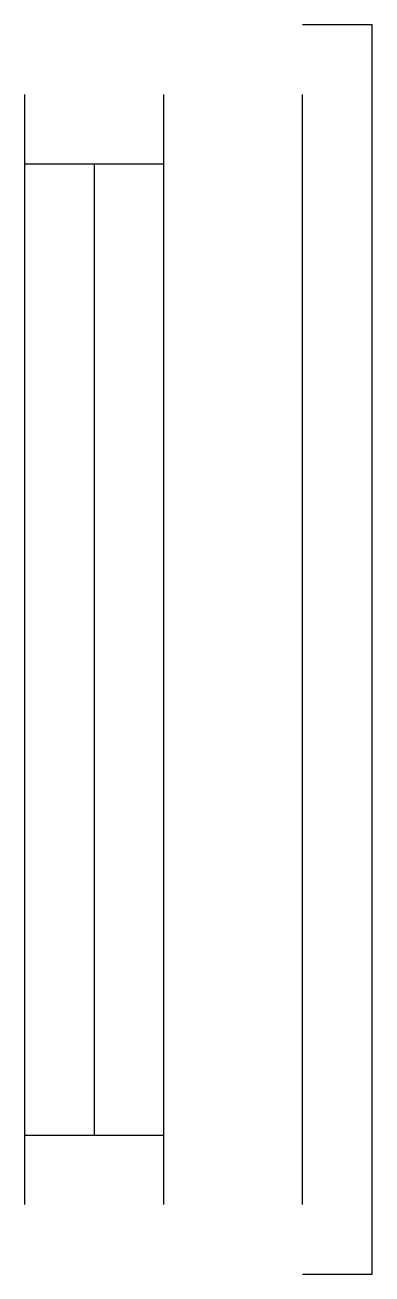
# Model space of a CAD drawing. Header units: millimetres. Extents: x -14213.8 to -14188.8, y -385.4 to -295.4.
import ezdxf

# ---------------------------------------------------------------- set-up
doc = ezdxf.new("R2010")
doc.units = ezdxf.units.MM
doc.header["$LTSCALE"] = 2
doc.linetypes.add('HIDDEN', pattern=[9.525, 6.35, -3.175])

msp = doc.modelspace()

# ---------------------------------------------------------------- linework, layer by layer
at = {"ltscale": 50}
for p, q in [((-14188.806, -295.356), (-14193.806, -295.356)), ((-14188.806, -385.356), (-14188.806, -295.356)), ((-14213.806, -380.356), (-14213.806, -300.356)), ((-14203.806, -380.356), (-14203.806, -300.356)), ((-14213.806, -305.356), (-14203.806, -305.356)), ((-14208.806, -375.356), (-14208.806, -305.356)), ((-14213.806, -375.356), (-14203.806, -375.356)), ((-14193.806, -385.356), (-14188.806, -385.356))]:
    msp.add_line(p, q, dxfattribs=at)
at = {"linetype": 'HIDDEN', "ltscale": 50}
msp.add_line((-14193.806, -380.356), (-14193.806, -300.356), dxfattribs=at)

doc.saveas('drawing.dxf')
